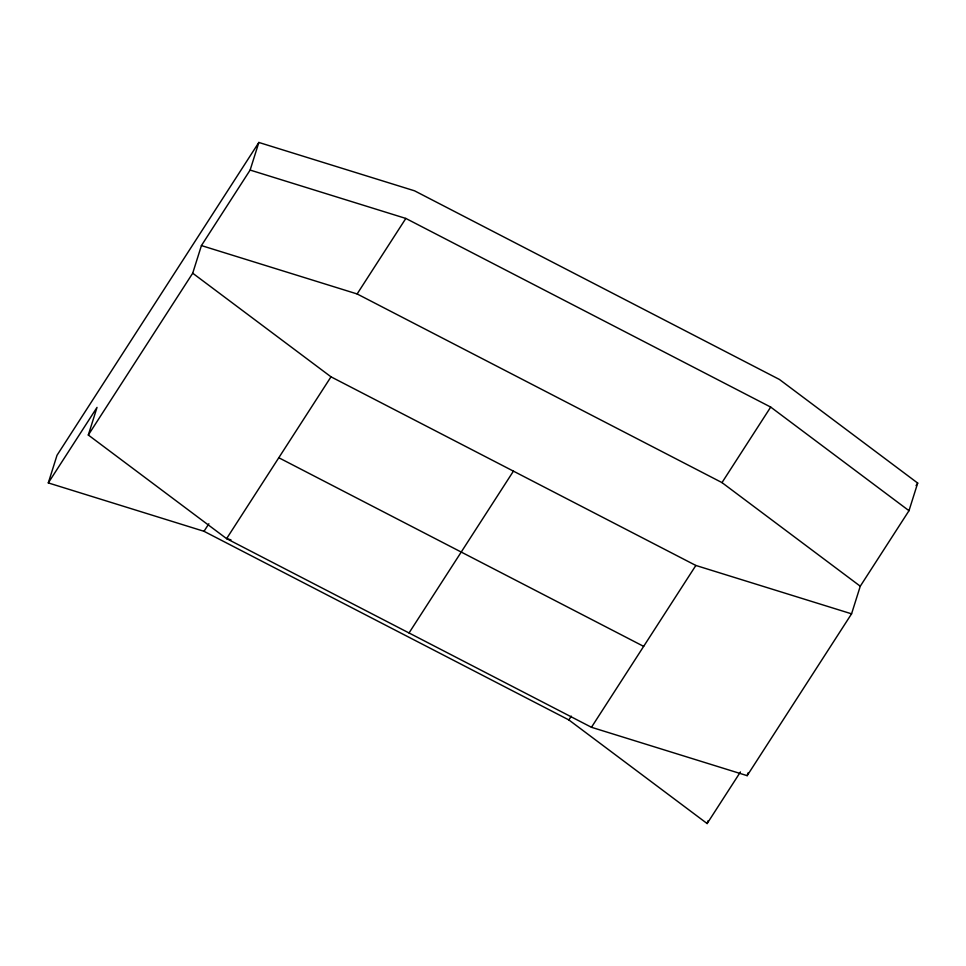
<?xml version="1.0" encoding="UTF-8"?>
<svg xmlns="http://www.w3.org/2000/svg" width="966" height="966" viewBox="0 0 966 966"><rect width="100%" height="100%" fill="white"/><g stroke="black" fill="none" stroke-linecap="round" stroke-linejoin="round"><path stroke-width="1.45" d="M48.3 482.915L57.006 455.3L258.852 142.449L414.559 190.821L779.417 379.457L917.7 483.085L908.994 510.7L860.271 586.217L851.565 613.833L747.165 775.662L591.458 727.289L226.599 538.642L88.317 435.026L97.023 407.398L48.3 482.915L204.007 531.3L568.865 719.936L707.148 823.551L740.439 771.955M88.317 435.026L192.705 273.209L201.423 245.581L250.134 170.064L258.852 142.449M707.148 823.551L708.018 820.798M747.165 775.662L748.034 772.897M204.007 531.3L208.873 523.753M201.423 245.581L357.13 293.954L405.841 218.437L770.699 407.084L908.994 510.7M851.565 613.833L695.858 565.46L331 376.825L226.599 538.642L230.959 539.825M409.029 632.959L513.429 471.142M568.865 719.936L571.304 716.156M357.13 293.954L721.988 482.602L770.699 407.084M591.458 727.289L695.858 565.46M916.07 485.608L917.7 483.085M250.134 170.064L405.841 218.437M278.8 457.739L643.658 646.375M721.988 482.602L860.271 586.217M192.705 273.209L331 376.825"/></g></svg>
